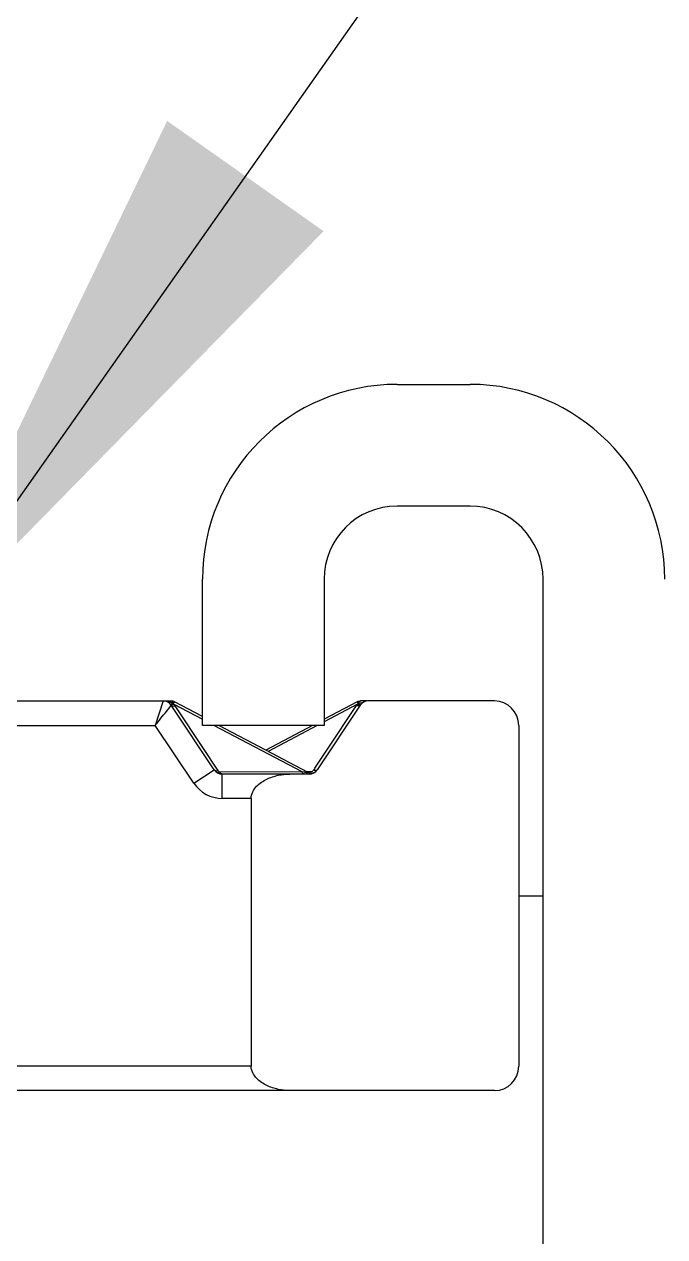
# Model space of a CAD drawing. Extents: x 1680110 to 4798266, y 269661 to 1249705.
# Drawn here: x 2406342 to 2406452.1, y 656400.1 to 656608.3 of the extents above; entities that cross this region are included whole.
import ezdxf

# ---------------------------------------------------------------- set-up
doc = ezdxf.new("R2010")
doc.units = 0
doc.header["$LTSCALE"] = 1000
doc.header["$MEASUREMENT"] = 0
doc.styles.get("Standard").update_dxf_attribs({"font": 'gbenor.shx', "bigfont": 'gbcbig.shx'})
doc.dimstyles.get("Standard").update_dxf_attribs({"dimscale": 100, "dimtxt": 3.5, "dimasz": 1, "dimexe": 2.5, "dimexo": 3, "dimgap": 1.5, "dimtad": 1, "dimdec": 0, "dimzin": 0, "dimdsep": 46, "dimtxsty": 'Standard', "dimblk": 'ARCHTICK', "dimcen": 0.09, "dimadec": 0, "dimazin": 0, "dimtfac": 1, "dimtdec": 0, "dimtix": 1, "dimtmove": 2, "dimatfit": 3, "dimfxl": 1, "dimtolj": 1, "dimtzin": 0, "dimarcsym": 0})

# ---------------------------------------------------------------- blocks, each defined once
blk = doc.blocks.new('gfhhrryyfd')
at = {"linetype": 'Continuous'}
for p, q in [((3695199.9, -1750897.97), (3695212.44, -1750897.97)), ((3695212.44, -1750918.88), (3695199.9, -1750918.88)), ((3695166.44, -1750956.52), (3695166.44, -1750931.43)), ((3695187.35, -1750931.43), (3695187.35, -1750956.52)), ((3695224.99, -1751207.42), (3695224.99, -1750931.43)), ((3694989.2, -1750952.34), (3695161.03, -1750952.34)), ((3695159.7, -1750952.34), (3695158.35, -1750956.52)), ((3695160.98, -1750952.9), (3695160.92, -1750952.87)), ((3695161.03, -1750952.92), (3695160.98, -1750952.9)), ((3695161.28, -1750952.97), (3695161.53, -1750952.88)), ((3695161.43, -1750952.82), (3695161.63, -1750952.48)), ((3695161.44, -1750952.81), (3695161.49, -1750952.84)), ((3695161.49, -1750952.84), (3695161.53, -1750952.88)), ((3695161.53, -1750952.88), (3695166.44, -1750955.46)), ((3695166.44, -1750955.03), (3695161.62, -1750952.48)), ((3695193.04, -1750952.48), (3695187.35, -1750955.48)), ((3695193.08, -1750952.91), (3695187.35, -1750955.92)), ((3695193.08, -1750952.91), (3695193.21, -1750952.8)), ((3695193.33, -1750953), (3695193.08, -1750952.91)), ((3695193.3, -1750952.6), (3695193.23, -1750952.75)), ((3695194.82, -1750952.34), (3695193.62, -1750952.34)), ((3695194.51, -1750952.34), (3695193.65, -1750952.34)), ((3695193.77, -1750952.63), (3695194.22, -1750952.48)), ((3695216.63, -1750952.34), (3695194.94, -1750952.34)), ((3695168.46, -1750964.14), (3695161.09, -1750953.08)), ((3695161.73, -1750953.15), (3695166.7, -1750960.68)), ((3695193.55, -1750953.08), (3695186.18, -1750964.14)), ((3695187.94, -1750960.63), (3695192.9, -1750953.14)), ((3694990.54, -1750956.52), (3695158.35, -1750956.52)), ((3695164.98, -1750966.46), (3695158.35, -1750956.52)), ((3695187.35, -1750956.52), (3695166.44, -1750956.52)), ((3695168.46, -1750956.52), (3695183.55, -1750964.44)), ((3695177.32, -1750960.78), (3695169.26, -1750956.52)), ((3695185.39, -1750956.52), (3695177.32, -1750960.78)), ((3695186.18, -1750956.54), (3695177.72, -1750960.99)), ((3695220.81, -1750956.52), (3695220.81, -1751015.06)), ((3695166.7, -1750960.68), (3695168.82, -1750963.9)), ((3695184.52, -1750964.58), (3695177.32, -1750960.78)), ((3695185.79, -1750963.88), (3695187.94, -1750960.63)), ((3695164.98, -1750966.46), (3695168.46, -1750964.14)), ((3695168.82, -1750963.9), (3695169.09, -1750964.3)), ((3695169.44, -1750964.49), (3695183.55, -1750964.44)), ((3695169.85, -1750969.06), (3695169.85, -1750964.88)), ((3695184.79, -1750964.88), (3695169.85, -1750964.88)), ((3695183.55, -1750964.44), (3695183.94, -1750964.53)), ((3695183.94, -1750964.53), (3695184.05, -1750964.56)), ((3695184.05, -1750964.56), (3695184.27, -1750964.61)), ((3695184.24, -1750964.43), (3695185.19, -1750964.44)), ((3695184.39, -1750964.73), (3695184.27, -1750964.61)), ((3695185.08, -1750964.68), (3695185.19, -1750964.44)), ((3695185.54, -1750964.25), (3695185.69, -1750964.03)), ((3695185.82, -1750964.28), (3695185.54, -1750964.25)), ((3695185.69, -1750964.03), (3695185.79, -1750963.88)), ((3695174.81, -1750969.06), (3695169.85, -1750969.06)), ((3695174.81, -1750969.06), (3695174.81, -1751015.06)), ((3695220.81, -1750985.79), (3695224.99, -1750985.79)), ((3695174.81, -1751015.06), (3694928.08, -1751015.06)), ((3695216.63, -1751019.24), (3694932.27, -1751019.24))]:
    blk.add_line(p, q, dxfattribs=at)
for centre, radius, start, end in [((3695199.9, -1750931.43), 33.45, 90, 180), ((3695212.44, -1750931.43), 33.45, 0, 90), ((3695199.9, -1750931.43), 12.55, 90, 180), ((3695212.44, -1750931.43), 12.55, 0, 90), ((3695159.7, -1750956.15), 3.81, 80.5318, 90.0397), ((3695159.7, -1750954.01), 1.67, 33.6901, 90), ((3695159.9, -1750955.34), 2.97, 67.0808, 71.6139), ((3695160.02, -1750955.04), 2.65, 62.2609, 67.0902), ((3695160.11, -1750954.87), 2.46, 61.176, 62.2111), ((3695160.48, -1750953.07), 0.982, 32.6852, 34.7374), ((3695160.17, -1750954.76), 2.34, 57.7436, 61.1962), ((3695160.37, -1750953.13), 1.11, 29.1761, 32.7458), ((3695160.48, -1750953.08), 0.987, 24.8124, 29.1852), ((3695160.58, -1750953.03), 0.872, 19.6457, 24.8196), ((3695160.68, -1750952.99), 0.767, 13.0088, 19.662), ((3695159.3, -1750954.75), 2.92, 33.3657, 39.9733), ((3695195.36, -1750954.77), 2.94, 140.7761, 146.4499), ((3695208.03, -1751001.63), 51.03, 106.6154, 106.8895), ((3695194.03, -1750953.04), 0.853, 160.2304, 163.9636), ((3695187.91, -1750934.2), 19.34, 286.6266, 287.6315), ((3695194.94, -1750954.01), 1.67, 90, 146.3099), ((3695216.63, -1750956.52), 4.18, 0, 90), ((3695169.85, -1750963.21), 1.67, 213.6901, 270), ((3695169.53, -1750963.47), 1.25, 242.3724, 264.9828), ((3695184.38, -1750964.11), 0.518, 256.9317, 262.7384), ((3695185.11, -1750963.48), 1.25, 242.1358, 297.4642), ((3695184.79, -1750963.21), 1.67, 270, 326.3099), ((3695184.44, -1750964.26), 0.756, 323.4647, 326.9897), ((3695169.85, -1750963.21), 5.85, 213.6901, 270), ((3695216.63, -1751015.06), 4.18, 270, 0)]:
    blk.add_arc(centre, radius, start, end, dxfattribs=at)
for points in [[(3695160.84, -1750952.51), (3695160.67, -1750952.46), (3695160.5, -1750952.42), (3695160.32, -1750952.39)], [(3695161.03, -1750952.34), (3695161.14, -1750952.34), (3695161.23, -1750952.42), (3695161.29, -1750952.51)], [(3695161.62, -1750952.48), (3695161.5, -1750952.42), (3695161.37, -1750952.35), (3695161.24, -1750952.35)], [(3695193.04, -1750952.48), (3695193.16, -1750952.42), (3695193.29, -1750952.35), (3695193.42, -1750952.35)], [(3695169.09, -1750964.3), (3695169.16, -1750964.41), (3695169.3, -1750964.49), (3695169.44, -1750964.49)], [(3695185.19, -1750964.44), (3695185.28, -1750964.44), (3695185.45, -1750964.38), (3695185.43, -1750964.29)], [(3695186.18, -1750964.14), (3695186.11, -1750964.24), (3695185.95, -1750964.28), (3695185.82, -1750964.28)]]:
    blk.add_open_spline(points, degree=3, dxfattribs=at)
for points, knots in [([(3695160.97, -1750952.93), (3695161.02, -1750952.98), (3695161.15, -1750953), (3695161.25, -1750952.98), (3695161.28, -1750952.97)], [0, 0, 0, 0, 0.671481, 1, 1, 1, 1]), ([(3695161.44, -1750952.81), (3695161.41, -1750952.83), (3695161.27, -1750952.88), (3695161.13, -1750952.92), (3695161.03, -1750952.92)], [0, 0, 0, 0, 0.307942, 1, 1, 1, 1]), ([(3695161.24, -1750952.35), (3695161.21, -1750952.35), (3695161.15, -1750952.36), (3695161.09, -1750952.38), (3695161.06, -1750952.39)], [0, 0, 0, 0, 0.48312, 1, 1, 1, 1]), ([(3695193.04, -1750952.48), (3695193.02, -1750952.5), (3695193.16, -1750952.62), (3695193.17, -1750952.72), (3695193.21, -1750952.8)], [0, 0, 0, 0, 0.259642, 1, 1, 1, 1]), ([(3695193.62, -1750952.34), (3695193.53, -1750952.34), (3695193.4, -1750952.44), (3695193.32, -1750952.56), (3695193.3, -1750952.6)], [0, 0, 0, 0, 0.684585, 1, 1, 1, 1]), ([(3695193.42, -1750952.35), (3695193.45, -1750952.35), (3695193.51, -1750952.36), (3695193.57, -1750952.38), (3695193.6, -1750952.39)], [0, 0, 0, 0, 0.483166, 1, 1, 1, 1]), ([(3695158.35, -1750956.52), (3695158.99, -1750955.72), (3695159.86, -1750954.54), (3695160.85, -1750953.45), (3695161.09, -1750953.08)], [0, 0, 0, 0, 0.698346, 1, 1, 1, 1]), ([(3695161.22, -1750953.18), (3695161.26, -1750953.19), (3695161.43, -1750953.22), (3695161.6, -1750953.19), (3695161.73, -1750953.15)], [0, 0, 0, 0, 0.201666, 1, 1, 1, 1]), ([(3695193.41, -1750953.18), (3695193.38, -1750953.19), (3695193.21, -1750953.22), (3695193.04, -1750953.18), (3695192.9, -1750953.14)], [0, 0, 0, 0, 0.200998, 1, 1, 1, 1]), ([(3695193.65, -1750952.95), (3695193.6, -1750953), (3695193.47, -1750953.02), (3695193.36, -1750953), (3695193.33, -1750953)], [0, 0, 0, 0, 0.67298, 1, 1, 1, 1]), ([(3695168.46, -1750964.14), (3695168.48, -1750964.17), (3695168.65, -1750964.33), (3695168.91, -1750964.33), (3695169.09, -1750964.3)], [0, 0, 0, 0, 0.206816, 1, 1, 1, 1]), ([(3695169.85, -1750964.88), (3695169.81, -1750964.88), (3695169.61, -1750964.83), (3695169.5, -1750964.63), (3695169.44, -1750964.49)], [0, 0, 0, 0, 0.198838, 1, 1, 1, 1]), ([(3695174.81, -1750969.06), (3695174.81, -1750968.3), (3695175.61, -1750966.86), (3695177.45, -1750965.7), (3695179.42, -1750965.03), (3695180.78, -1750964.88), (3695181.44, -1750964.88)], [0, 0, 0, 0, 0.268529, 0.521802, 0.764472, 1, 1, 1, 1]), ([(3695183.98, -1750964.88), (3695183.93, -1750964.88), (3695183.72, -1750964.82), (3695183.61, -1750964.6), (3695183.55, -1750964.44)], [0, 0, 0, 0, 0.195592, 1, 1, 1, 1]), ([(3695184.32, -1750964.62), (3695184.35, -1750964.62), (3695184.39, -1750964.63), (3695184.55, -1750964.6), (3695184.52, -1750964.58)], [0, 0, 0, 0, 0.501408, 1, 1, 1, 1]), ([(3695181.44, -1751019.24), (3695180.78, -1751019.24), (3695179.42, -1751019.09), (3695177.45, -1751018.42), (3695175.61, -1751017.26), (3695174.81, -1751015.82), (3695174.81, -1751015.06)], [0, 0, 0, 0, 0.235531, 0.478205, 0.731471, 1, 1, 1, 1])]:
    blk.add_open_spline(points, degree=3, knots=knots, dxfattribs=at)
blk.add_leader([(3695116.26, -1750943.97), (3695847.91, -1749904.8)], dimstyle='Standard', override={"dimgap": 20, "dimtad": 0})

msp = doc.modelspace()

# ---------------------------------------------------------------- block references
at = {"lineweight": -3, "xscale": 0.9999959468841553, "yscale": 0.9999959506094456, "zscale": 0.9999959495959999}
msp.add_blockref('gfhhrryyfd', (-1288778.82, 2407437.34), dxfattribs=at)

doc.saveas('drawing.dxf')
